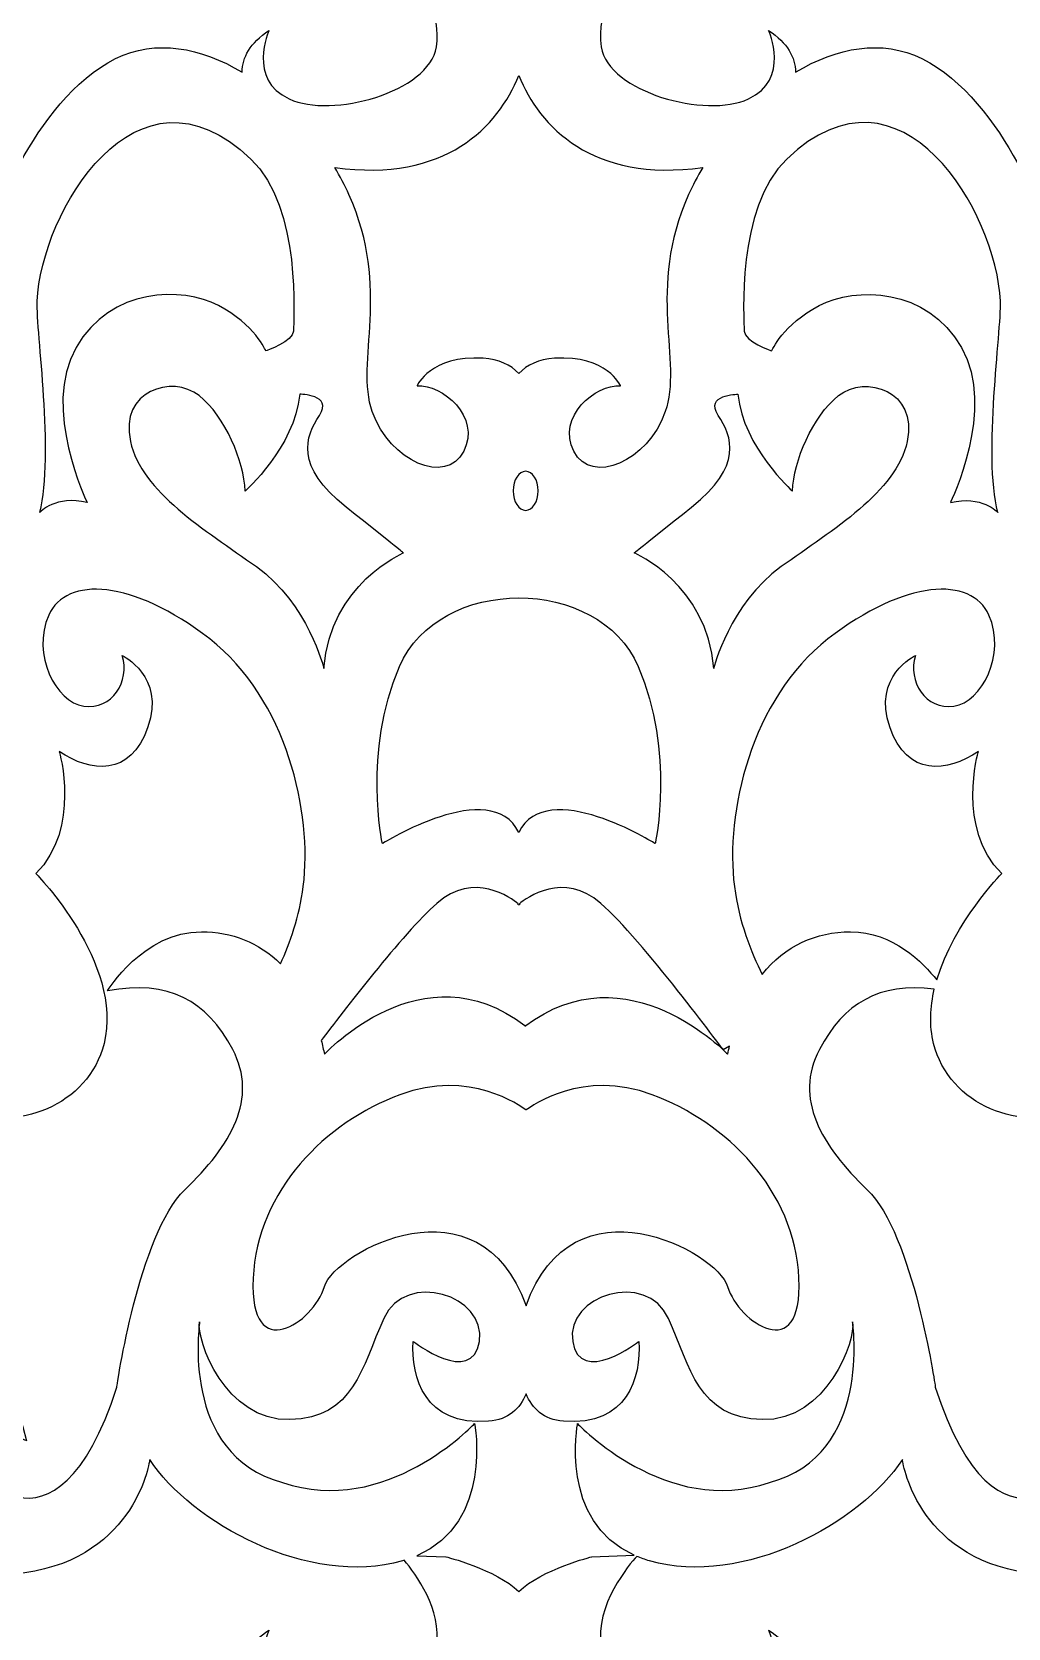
# Model space of a CAD drawing. Header units: centimetres. Extents: x 22.81 to 27, y 0.08 to 9.
# Drawn here: x 24.479 to 25.465, y 4.598 to 6.21 of the extents above; entities that cross this region are included whole.
import ezdxf

# ---------------------------------------------------------------- set-up
doc = ezdxf.new("R2010")
doc.units = ezdxf.units.CM
doc.header["$MEASUREMENT"] = 0
doc.layers.add('layer 1', color=7, linetype='Continuous')

msp = doc.modelspace()

# ---------------------------------------------------------------- linework, layer by layer
at = {"layer": 'layer 1', "color": 250}
for points, knots in [([(26.99976, 0.08294), (26.99976, 0.08294), (22.81369, 0.08294), (22.81369, 0.08294), (22.81369, 0.08294), (22.81369, 0.08294), (22.81369, 9.00077), (22.81369, 9.00077), (22.81369, 9.00077), (22.81369, 9.00077), (26.99976, 9.00077), (26.99976, 9.00077), (26.99976, 9.00077), (26.99976, 9.00077), (26.99976, 0.08294), (26.99976, 0.08294)], [0, 0, 0, 0, 0.2, 0.2, 0.2, 0.2, 0.4, 0.4, 0.4, 0.4, 0.6, 0.6, 0.6, 0.6, 1, 1, 1, 1]), ([(24.85921, 6.27659), (24.87183, 6.26028), (24.89255, 6.22772), (24.8873, 6.19515), (24.8873, 6.19515), (24.87986, 6.14905), (24.78136, 6.1227), (24.7386, 6.14246), (24.7386, 6.14246), (24.69584, 6.16222), (24.71815, 6.21162), (24.71815, 6.21162), (24.71815, 6.21162), (24.69883, 6.19908), (24.69134, 6.18445), (24.69092, 6.16956), (24.69092, 6.16956), (24.64944, 6.19452), (24.60367, 6.20322), (24.56329, 6.18324), (24.56329, 6.18324), (24.47885, 6.1415), (24.4337, 6.00408), (24.4337, 6.00408), (24.4337, 6.00408), (24.42904, 6.03028), (24.38118, 6.0663), (24.34003, 6.08011), (24.34003, 6.08011), (24.31657, 6.09726), (24.27452, 6.12452), (24.22928, 6.13752), (24.22928, 6.13752), (24.226, 6.13845), (24.22272, 6.13935), (24.21937, 6.1402), (24.21937, 6.1402), (24.20602, 6.16511), (24.18547, 6.20438), (24.18188, 6.24082), (24.18188, 6.24082), (24.17711, 6.28894), (24.21587, 6.33317), (24.27853, 6.30815), (24.27853, 6.30815), (24.34119, 6.28315), (24.31912, 6.20031), (24.31912, 6.20031), (24.31912, 6.20031), (24.31912, 6.20031), (24.3685, 6.2179), (24.38096, 6.2529), (24.38096, 6.2529), (24.38464, 6.26323), (24.38652, 6.27669), (24.38481, 6.29125), (24.38481, 6.29125), (24.40507, 6.2699), (24.43453, 6.25706), (24.47151, 6.26243), (24.47151, 6.26243), (24.58489, 6.2789), (24.59773, 6.37698), (24.59773, 6.37698), (24.59773, 6.37698), (24.63947, 6.31298), (24.75824, 6.2476), (24.85292, 6.2746), (24.85292, 6.2746), (24.85509, 6.27522), (24.85717, 6.27589), (24.85921, 6.27659)], [0, 0, 0, 0, 0.0526316, 0.0526316, 0.0526316, 0.0526316, 0.1052632, 0.1052632, 0.1052632, 0.1052632, 0.1578947, 0.1578947, 0.1578947, 0.1578947, 0.2105263, 0.2105263, 0.2105263, 0.2105263, 0.2631579, 0.2631579, 0.2631579, 0.2631579, 0.3157895, 0.3157895, 0.3157895, 0.3157895, 0.3684211, 0.3684211, 0.3684211, 0.3684211, 0.4210526, 0.4210526, 0.4210526, 0.4210526, 0.4736842, 0.4736842, 0.4736842, 0.4736842, 0.5263158, 0.5263158, 0.5263158, 0.5263158, 0.5789474, 0.5789474, 0.5789474, 0.5789474, 0.6315789, 0.6315789, 0.6315789, 0.6315789, 0.6842105, 0.6842105, 0.6842105, 0.6842105, 0.7368421, 0.7368421, 0.7368421, 0.7368421, 0.7894737, 0.7894737, 0.7894737, 0.7894737, 0.8421053, 0.8421053, 0.8421053, 0.8421053, 0.8947368, 0.8947368, 0.8947368, 0.8947368, 1, 1, 1, 1]), ([(25.55543, 6.27811), (25.55566, 6.26866), (25.55736, 6.26004), (25.5599, 6.2529), (25.5599, 6.2529), (25.57237, 6.2179), (25.62174, 6.20031), (25.62174, 6.20031), (25.62174, 6.20031), (25.62174, 6.20031), (25.59968, 6.28315), (25.66234, 6.30815), (25.66234, 6.30815), (25.72498, 6.33317), (25.76375, 6.28894), (25.75898, 6.24082), (25.75898, 6.24082), (25.75538, 6.20438), (25.73486, 6.16511), (25.72149, 6.1402), (25.72149, 6.1402), (25.71815, 6.13935), (25.71485, 6.13845), (25.71159, 6.13752), (25.71159, 6.13752), (25.66633, 6.12452), (25.62431, 6.09726), (25.60084, 6.08011), (25.60084, 6.08011), (25.55968, 6.0663), (25.51184, 6.03028), (25.50717, 6.00408), (25.50717, 6.00408), (25.50717, 6.00408), (25.46201, 6.1415), (25.37757, 6.18324), (25.37757, 6.18324), (25.33719, 6.20322), (25.29143, 6.19452), (25.24993, 6.16956), (25.24993, 6.16956), (25.24951, 6.18445), (25.24203, 6.19908), (25.22271, 6.21162), (25.22271, 6.21162), (25.22271, 6.21162), (25.24502, 6.16222), (25.20227, 6.14246), (25.20227, 6.14246), (25.15952, 6.1227), (25.06098, 6.14905), (25.05355, 6.19515), (25.05355, 6.19515), (25.04777, 6.23103), (25.07351, 6.26691), (25.08521, 6.28105), (25.08521, 6.28105), (25.09051, 6.27857), (25.09628, 6.27639), (25.10257, 6.2746), (25.10257, 6.2746), (25.19726, 6.2476), (25.31602, 6.31298), (25.35775, 6.37698), (25.35775, 6.37698), (25.35775, 6.37698), (25.3706, 6.2789), (25.48398, 6.26243), (25.48398, 6.26243), (25.51254, 6.25828), (25.5366, 6.265), (25.55543, 6.27811)], [0, 0, 0, 0, 0.0526316, 0.0526316, 0.0526316, 0.0526316, 0.1052632, 0.1052632, 0.1052632, 0.1052632, 0.1578947, 0.1578947, 0.1578947, 0.1578947, 0.2105263, 0.2105263, 0.2105263, 0.2105263, 0.2631579, 0.2631579, 0.2631579, 0.2631579, 0.3157895, 0.3157895, 0.3157895, 0.3157895, 0.3684211, 0.3684211, 0.3684211, 0.3684211, 0.4210526, 0.4210526, 0.4210526, 0.4210526, 0.4736842, 0.4736842, 0.4736842, 0.4736842, 0.5263158, 0.5263158, 0.5263158, 0.5263158, 0.5789474, 0.5789474, 0.5789474, 0.5789474, 0.6315789, 0.6315789, 0.6315789, 0.6315789, 0.6842105, 0.6842105, 0.6842105, 0.6842105, 0.7368421, 0.7368421, 0.7368421, 0.7368421, 0.7894737, 0.7894737, 0.7894737, 0.7894737, 0.8421053, 0.8421053, 0.8421053, 0.8421053, 0.8947368, 0.8947368, 0.8947368, 0.8947368, 1, 1, 1, 1]), ([(24.74281, 5.90796), (24.74282, 5.91819), (24.75155, 6.03237), (24.69994, 6.08173), (24.69994, 6.08173), (24.58393, 6.19264), (24.4877, 6.02692), (24.48413, 5.93831), (24.48413, 5.93831), (24.48287, 5.90701), (24.50179, 5.78404), (24.48665, 5.7248), (24.48665, 5.7248), (24.48665, 5.7248), (24.50305, 5.74269), (24.53461, 5.73486), (24.53461, 5.73486), (24.53461, 5.73486), (24.48792, 5.82987), (24.52326, 5.89136), (24.52326, 5.89136), (24.55858, 5.95284), (24.63051, 5.95284), (24.66711, 5.93384), (24.66711, 5.93384), (24.70371, 5.91484), (24.71507, 5.888), (24.71507, 5.888), (24.71507, 5.888), (24.71507, 5.888), (24.74278, 5.89773), (24.74281, 5.90796)], [0, 0, 0, 0, 0.1111111, 0.1111111, 0.1111111, 0.1111111, 0.2222222, 0.2222222, 0.2222222, 0.2222222, 0.3333333, 0.3333333, 0.3333333, 0.3333333, 0.4444444, 0.4444444, 0.4444444, 0.4444444, 0.5555556, 0.5555556, 0.5555556, 0.5555556, 0.6666667, 0.6666667, 0.6666667, 0.6666667, 0.7777778, 0.7777778, 0.7777778, 0.7777778, 1, 1, 1, 1]), ([(25.19806, 5.90796), (25.19804, 5.91819), (25.18931, 6.03237), (25.24093, 6.08173), (25.24093, 6.08173), (25.35693, 6.19264), (25.45316, 6.02692), (25.45674, 5.93831), (25.45674, 5.93831), (25.45797, 5.90701), (25.43906, 5.78404), (25.4542, 5.7248), (25.4542, 5.7248), (25.4542, 5.7248), (25.4378, 5.74269), (25.40624, 5.73486), (25.40624, 5.73486), (25.40624, 5.73486), (25.45295, 5.82987), (25.41761, 5.89136), (25.41761, 5.89136), (25.38227, 5.95284), (25.31035, 5.95284), (25.27376, 5.93384), (25.27376, 5.93384), (25.23714, 5.91484), (25.2258, 5.888), (25.2258, 5.888), (25.2258, 5.888), (25.2258, 5.888), (25.19808, 5.89773), (25.19806, 5.90796)], [0, 0, 0, 0, 0.1111111, 0.1111111, 0.1111111, 0.1111111, 0.2222222, 0.2222222, 0.2222222, 0.2222222, 0.3333333, 0.3333333, 0.3333333, 0.3333333, 0.4444444, 0.4444444, 0.4444444, 0.4444444, 0.5555556, 0.5555556, 0.5555556, 0.5555556, 0.6666667, 0.6666667, 0.6666667, 0.6666667, 0.7777778, 0.7777778, 0.7777778, 0.7777778, 1, 1, 1, 1]), ([(24.97043, 6.16623), (24.94949, 6.11466), (24.89694, 6.05791), (24.78459, 6.07324), (24.78459, 6.07324), (24.78991, 6.06429), (24.79471, 6.05513), (24.7989, 6.04583), (24.7989, 6.04583), (24.84211, 5.95017), (24.8048, 5.87711), (24.82247, 5.82666), (24.82247, 5.82666), (24.84016, 5.77623), (24.8971, 5.75188), (24.91475, 5.78666), (24.91475, 5.78666), (24.93243, 5.82146), (24.89317, 5.8545), (24.86764, 5.85276), (24.86764, 5.85276), (24.86764, 5.85276), (24.88138, 5.88407), (24.93439, 5.88058), (24.93439, 5.88058), (24.9505, 5.87953), (24.96224, 5.87382), (24.97044, 5.8653), (24.97044, 5.8653), (24.97861, 5.87382), (24.99037, 5.87953), (25.00646, 5.88058), (25.00646, 5.88058), (25.05948, 5.88407), (25.07322, 5.85276), (25.07322, 5.85276), (25.07322, 5.85276), (25.04769, 5.8545), (25.00843, 5.82146), (25.0261, 5.78666), (25.0261, 5.78666), (25.04376, 5.75188), (25.10073, 5.77623), (25.11838, 5.82666), (25.11838, 5.82666), (25.13607, 5.87711), (25.09874, 5.95017), (25.14194, 6.04583), (25.14194, 6.04583), (25.14614, 6.05513), (25.15095, 6.06429), (25.15628, 6.07324), (25.15628, 6.07324), (25.04392, 6.05791), (24.99136, 6.11466), (24.97043, 6.16623)], [0, 0, 0, 0, 0.0666667, 0.0666667, 0.0666667, 0.0666667, 0.1333333, 0.1333333, 0.1333333, 0.1333333, 0.2, 0.2, 0.2, 0.2, 0.2666667, 0.2666667, 0.2666667, 0.2666667, 0.3333333, 0.3333333, 0.3333333, 0.3333333, 0.4, 0.4, 0.4, 0.4, 0.4666667, 0.4666667, 0.4666667, 0.4666667, 0.5333333, 0.5333333, 0.5333333, 0.5333333, 0.6, 0.6, 0.6, 0.6, 0.6666667, 0.6666667, 0.6666667, 0.6666667, 0.7333333, 0.7333333, 0.7333333, 0.7333333, 0.8, 0.8, 0.8, 0.8, 0.8666667, 0.8666667, 0.8666667, 0.8666667, 1, 1, 1, 1]), ([(24.85382, 5.68398), (24.85382, 5.68398), (24.77999, 5.65271), (24.77358, 5.56741), (24.77358, 5.56741), (24.77358, 5.56741), (24.75774, 5.63255), (24.70544, 5.67013), (24.70544, 5.67013), (24.65313, 5.70769), (24.5895, 5.74527), (24.5782, 5.79661), (24.5782, 5.79661), (24.56689, 5.84796), (24.62062, 5.86425), (24.64748, 5.84294), (24.64748, 5.84294), (24.67434, 5.82167), (24.69272, 5.77658), (24.69414, 5.74653), (24.69414, 5.74653), (24.69414, 5.74653), (24.74362, 5.79035), (24.74928, 5.84421), (24.74928, 5.84421), (24.74928, 5.84421), (24.78321, 5.84421), (24.76906, 5.82292), (24.76906, 5.82292), (24.75493, 5.80162), (24.74362, 5.77157), (24.79592, 5.73024), (24.79592, 5.73024), (24.84823, 5.68891), (24.85382, 5.68398), (24.85382, 5.68398)], [0, 0, 0, 0, 0.1, 0.1, 0.1, 0.1, 0.2, 0.2, 0.2, 0.2, 0.3, 0.3, 0.3, 0.3, 0.4, 0.4, 0.4, 0.4, 0.5, 0.5, 0.5, 0.5, 0.6, 0.6, 0.6, 0.6, 0.7, 0.7, 0.7, 0.7, 0.8, 0.8, 0.8, 0.8, 1, 1, 1, 1]), ([(25.08704, 5.68398), (25.08704, 5.68398), (25.16086, 5.65271), (25.16728, 5.56741), (25.16728, 5.56741), (25.16728, 5.56741), (25.1831, 5.63255), (25.23541, 5.67013), (25.23541, 5.67013), (25.28773, 5.70769), (25.35134, 5.74527), (25.36265, 5.79661), (25.36265, 5.79661), (25.37396, 5.84796), (25.32024, 5.86425), (25.29339, 5.84294), (25.29339, 5.84294), (25.26652, 5.82167), (25.24815, 5.77658), (25.24673, 5.74653), (25.24673, 5.74653), (25.24673, 5.74653), (25.19724, 5.79035), (25.19158, 5.84421), (25.19158, 5.84421), (25.19158, 5.84421), (25.15765, 5.84421), (25.1718, 5.82292), (25.1718, 5.82292), (25.18593, 5.80162), (25.19724, 5.77157), (25.14492, 5.73024), (25.14492, 5.73024), (25.09263, 5.68891), (25.08704, 5.68398), (25.08704, 5.68398)], [0, 0, 0, 0, 0.1, 0.1, 0.1, 0.1, 0.2, 0.2, 0.2, 0.2, 0.3, 0.3, 0.3, 0.3, 0.4, 0.4, 0.4, 0.4, 0.5, 0.5, 0.5, 0.5, 0.6, 0.6, 0.6, 0.6, 0.7, 0.7, 0.7, 0.7, 0.8, 0.8, 0.8, 0.8, 1, 1, 1, 1]), ([(24.97734, 5.72699), (24.97039, 5.72699), (24.96472, 5.73586), (24.96472, 5.74673), (24.96472, 5.74673), (24.96472, 5.75759), (24.97039, 5.76644), (24.97734, 5.76644), (24.97734, 5.76644), (24.98429, 5.76644), (24.98995, 5.75759), (24.98995, 5.74673), (24.98995, 5.74673), (24.98995, 5.73586), (24.98429, 5.72699), (24.97734, 5.72699)], [0, 0, 0, 0, 0.2, 0.2, 0.2, 0.2, 0.4, 0.4, 0.4, 0.4, 0.6, 0.6, 0.6, 0.6, 1, 1, 1, 1]), ([(24.35744, 4.73224), (24.3422, 4.74794), (24.31968, 4.76179), (24.28742, 4.77091), (24.28742, 4.77091), (24.23708, 4.78514), (24.18951, 4.77101), (24.15451, 4.74441), (24.15451, 4.74441), (24.17125, 4.75984), (24.18706, 4.7788), (24.20129, 4.80162), (24.20129, 4.80162), (24.22976, 4.84727), (24.23466, 4.88925), (24.23095, 4.92584), (24.23095, 4.92584), (24.24817, 4.92191), (24.27308, 4.91581), (24.28651, 4.91053), (24.28651, 4.91053), (24.30668, 4.90257), (24.26077, 4.9614), (24.21631, 4.9918), (24.21631, 4.9918), (24.20938, 5.01491), (24.20337, 5.03378), (24.20614, 5.04749), (24.20614, 5.04749), (24.21468, 5.08955), (24.28285, 5.13268), (24.33399, 5.10464), (24.33399, 5.10464), (24.38511, 5.0766), (24.36077, 5.01729), (24.30598, 5.0216), (24.30598, 5.0216), (24.2512, 5.02593), (24.23904, 5.0421), (24.23904, 5.0421), (24.23904, 5.0421), (24.29989, 4.90514), (24.42894, 5.00111), (24.42894, 5.05612), (24.42894, 5.05612), (24.42894, 5.0792), (24.42236, 5.10364), (24.40831, 5.12469), (24.40831, 5.12469), (24.46114, 5.09599), (24.53639, 5.12655), (24.55155, 5.18846), (24.55155, 5.18846), (24.57149, 5.27), (24.48278, 5.36016), (24.48278, 5.36016), (24.48278, 5.36016), (24.52873, 5.40608), (24.50634, 5.48332), (24.50634, 5.48332), (24.50634, 5.48332), (24.53815, 5.46245), (24.5782, 5.45723), (24.59587, 5.50836), (24.59587, 5.50836), (24.61355, 5.55951), (24.56996, 5.58038), (24.56996, 5.58038), (24.56996, 5.58038), (24.5782, 5.55428), (24.55936, 5.52506), (24.53109, 5.52923), (24.53109, 5.52923), (24.5028, 5.5334), (24.47807, 5.58142), (24.49574, 5.62109), (24.49574, 5.62109), (24.51341, 5.66072), (24.58057, 5.6576), (24.65833, 5.59707), (24.65833, 5.59707), (24.73608, 5.53654), (24.76234, 5.42097), (24.75271, 5.34706), (24.75271, 5.34706), (24.74877, 5.31671), (24.73942, 5.28997), (24.72975, 5.26897), (24.72975, 5.26897), (24.7079, 5.29082), (24.68044, 5.30139), (24.64998, 5.30139), (24.64998, 5.30139), (24.59108, 5.30139), (24.55515, 5.24174), (24.55515, 5.24174), (24.55515, 5.24174), (24.61649, 5.25328), (24.65552, 5.23185), (24.68155, 5.18247), (24.68155, 5.18247), (24.70757, 5.13307), (24.67969, 5.08531), (24.63322, 5.04085), (24.63322, 5.04085), (24.58675, 4.99639), (24.56445, 4.84161), (24.56445, 4.84161), (24.56445, 4.84161), (24.50311, 4.64896), (24.40831, 4.75765), (24.42132, 4.78234), (24.42132, 4.78234), (24.43434, 4.80703), (24.47335, 4.78728), (24.47335, 4.78728), (24.47335, 4.78728), (24.45664, 4.8696), (24.39157, 4.83833), (24.39157, 4.83833), (24.39157, 4.83833), (24.35631, 4.81699), (24.34655, 4.77238), (24.35744, 4.73224)], [0, 0, 0, 0, 0.03125, 0.03125, 0.03125, 0.03125, 0.0625, 0.0625, 0.0625, 0.0625, 0.09375, 0.09375, 0.09375, 0.09375, 0.125, 0.125, 0.125, 0.125, 0.15625, 0.15625, 0.15625, 0.15625, 0.1875, 0.1875, 0.1875, 0.1875, 0.21875, 0.21875, 0.21875, 0.21875, 0.25, 0.25, 0.25, 0.25, 0.28125, 0.28125, 0.28125, 0.28125, 0.3125, 0.3125, 0.3125, 0.3125, 0.34375, 0.34375, 0.34375, 0.34375, 0.375, 0.375, 0.375, 0.375, 0.40625, 0.40625, 0.40625, 0.40625, 0.4375, 0.4375, 0.4375, 0.4375, 0.46875, 0.46875, 0.46875, 0.46875, 0.5, 0.5, 0.5, 0.5, 0.53125, 0.53125, 0.53125, 0.53125, 0.5625, 0.5625, 0.5625, 0.5625, 0.59375, 0.59375, 0.59375, 0.59375, 0.625, 0.625, 0.625, 0.625, 0.65625, 0.65625, 0.65625, 0.65625, 0.6875, 0.6875, 0.6875, 0.6875, 0.71875, 0.71875, 0.71875, 0.71875, 0.75, 0.75, 0.75, 0.75, 0.78125, 0.78125, 0.78125, 0.78125, 0.8125, 0.8125, 0.8125, 0.8125, 0.84375, 0.84375, 0.84375, 0.84375, 0.875, 0.875, 0.875, 0.875, 0.90625, 0.90625, 0.90625, 0.90625, 0.9375, 0.9375, 0.9375, 0.9375, 1, 1, 1, 1]), ([(24.84996, 5.56924), (24.81266, 5.48226), (24.83269, 5.39043), (24.83269, 5.39043), (24.83269, 5.39043), (24.83269, 5.39043), (24.94228, 5.45919), (24.97044, 5.4016), (24.97044, 5.4016), (24.99859, 5.45919), (25.10818, 5.39043), (25.10818, 5.39043), (25.10818, 5.39043), (25.10818, 5.39043), (25.1282, 5.48226), (25.0909, 5.56924), (25.0909, 5.56924), (25.05118, 5.66185), (24.88953, 5.66148), (24.84996, 5.56924)], [0, 0, 0, 0, 0.1666667, 0.1666667, 0.1666667, 0.1666667, 0.3333333, 0.3333333, 0.3333333, 0.3333333, 0.5, 0.5, 0.5, 0.5, 0.6666667, 0.6666667, 0.6666667, 0.6666667, 1, 1, 1, 1]), ([(25.39252, 5.25271), (25.37894, 5.26992), (25.3483, 5.30139), (25.30552, 5.30139), (25.30552, 5.30139), (25.27045, 5.30139), (25.23939, 5.28739), (25.21628, 5.25832), (25.21628, 5.25832), (25.20495, 5.28056), (25.1928, 5.31131), (25.18815, 5.34706), (25.18815, 5.34706), (25.17851, 5.42097), (25.20478, 5.53654), (25.28255, 5.59707), (25.28255, 5.59707), (25.3603, 5.6576), (25.42746, 5.66072), (25.44514, 5.62109), (25.44514, 5.62109), (25.4628, 5.58142), (25.43806, 5.5334), (25.40978, 5.52923), (25.40978, 5.52923), (25.3815, 5.52506), (25.36265, 5.55428), (25.3709, 5.58038), (25.3709, 5.58038), (25.3709, 5.58038), (25.32731, 5.55951), (25.345, 5.50836), (25.345, 5.50836), (25.36265, 5.45723), (25.40271, 5.46245), (25.43451, 5.48332), (25.43451, 5.48332), (25.43451, 5.48332), (25.41214, 5.40608), (25.45809, 5.36016), (25.45809, 5.36016), (25.45809, 5.36016), (25.40985, 5.31113), (25.39252, 5.25271)], [0, 0, 0, 0, 0.0833333, 0.0833333, 0.0833333, 0.0833333, 0.1666667, 0.1666667, 0.1666667, 0.1666667, 0.25, 0.25, 0.25, 0.25, 0.3333333, 0.3333333, 0.3333333, 0.3333333, 0.4166667, 0.4166667, 0.4166667, 0.4166667, 0.5, 0.5, 0.5, 0.5, 0.5833333, 0.5833333, 0.5833333, 0.5833333, 0.6666667, 0.6666667, 0.6666667, 0.6666667, 0.75, 0.75, 0.75, 0.75, 0.8333333, 0.8333333, 0.8333333, 0.8333333, 1, 1, 1, 1]), ([(25.18321, 5.18598), (25.18253, 5.18326), (25.18192, 5.1805), (25.18134, 5.17768), (25.18134, 5.17768), (25.18134, 5.17768), (25.07979, 5.28493), (24.97663, 5.20595), (24.97663, 5.20595), (24.97663, 5.20595), (24.97662, 5.20656), (24.97662, 5.20656), (24.97662, 5.20656), (24.87335, 5.286), (24.77416, 5.17768), (24.77416, 5.17768), (24.77416, 5.17768), (24.77317, 5.18242), (24.77209, 5.18699), (24.77091, 5.19144), (24.77091, 5.19144), (24.79153, 5.2189), (24.85313, 5.29952), (24.88752, 5.32999), (24.88752, 5.32999), (24.92525, 5.36341), (24.96299, 5.33523), (24.96986, 5.32953), (24.96986, 5.32953), (24.96986, 5.32953), (24.96989, 5.32856), (24.96989, 5.32856), (24.96989, 5.32856), (24.96989, 5.32856), (24.97008, 5.32875), (24.97044, 5.32905), (24.97044, 5.32905), (24.97079, 5.32875), (24.97098, 5.32856), (24.97098, 5.32856), (24.97098, 5.32856), (24.97098, 5.32856), (24.97099, 5.32953), (24.97099, 5.32953), (24.97099, 5.32953), (24.97787, 5.33522), (25.0156, 5.36342), (25.05335, 5.32999), (25.05335, 5.32999), (25.09506, 5.29302), (25.17691, 5.18214), (25.17691, 5.18214), (25.17691, 5.18214), (25.17691, 5.18214), (25.18321, 5.18598), (25.18321, 5.18598)], [0, 0, 0, 0, 0.0666667, 0.0666667, 0.0666667, 0.0666667, 0.1333333, 0.1333333, 0.1333333, 0.1333333, 0.2, 0.2, 0.2, 0.2, 0.2666667, 0.2666667, 0.2666667, 0.2666667, 0.3333333, 0.3333333, 0.3333333, 0.3333333, 0.4, 0.4, 0.4, 0.4, 0.4666667, 0.4666667, 0.4666667, 0.4666667, 0.5333333, 0.5333333, 0.5333333, 0.5333333, 0.6, 0.6, 0.6, 0.6, 0.6666667, 0.6666667, 0.6666667, 0.6666667, 0.7333333, 0.7333333, 0.7333333, 0.7333333, 0.8, 0.8, 0.8, 0.8, 0.8666667, 0.8666667, 0.8666667, 0.8666667, 1, 1, 1, 1]), ([(25.78634, 4.74442), (25.75133, 4.77101), (25.70377, 4.78513), (25.65344, 4.77091), (25.65344, 4.77091), (25.63192, 4.76483), (25.61473, 4.75664), (25.60115, 4.7472), (25.60115, 4.7472), (25.60618, 4.783), (25.59484, 4.81961), (25.56391, 4.83833), (25.56391, 4.83833), (25.56391, 4.83833), (25.49887, 4.8696), (25.48213, 4.78728), (25.48213, 4.78728), (25.48213, 4.78728), (25.52116, 4.80703), (25.53417, 4.78234), (25.53417, 4.78234), (25.54719, 4.75765), (25.45239, 4.64896), (25.39105, 4.84161), (25.39105, 4.84161), (25.39105, 4.84161), (25.36874, 4.99639), (25.32228, 5.04085), (25.32228, 5.04085), (25.27579, 5.08531), (25.24792, 5.13307), (25.27394, 5.18247), (25.27394, 5.18247), (25.29847, 5.22905), (25.33458, 5.25072), (25.39004, 5.24339), (25.39004, 5.24339), (25.38583, 5.22538), (25.38486, 5.2067), (25.38933, 5.18846), (25.38933, 5.18846), (25.40446, 5.12655), (25.47973, 5.09599), (25.53254, 5.12469), (25.53254, 5.12469), (25.51851, 5.10364), (25.51193, 5.0792), (25.51193, 5.05612), (25.51193, 5.05612), (25.51193, 5.00111), (25.64097, 4.90514), (25.70184, 5.0421), (25.70184, 5.0421), (25.70184, 5.0421), (25.68966, 5.02593), (25.63489, 5.0216), (25.63489, 5.0216), (25.58009, 5.01729), (25.55574, 5.0766), (25.60688, 5.10464), (25.60688, 5.10464), (25.65802, 5.13268), (25.72619, 5.08955), (25.73471, 5.04749), (25.73471, 5.04749), (25.73748, 5.03378), (25.73148, 5.01491), (25.72455, 4.9918), (25.72455, 4.9918), (25.6801, 4.9614), (25.63418, 4.90257), (25.65435, 4.91053), (25.65435, 4.91053), (25.66778, 4.91581), (25.69269, 4.92191), (25.70991, 4.92584), (25.70991, 4.92584), (25.70622, 4.88925), (25.71111, 4.84727), (25.73957, 4.80162), (25.73957, 4.80162), (25.7538, 4.7788), (25.7696, 4.75986), (25.78634, 4.74442)], [0, 0, 0, 0, 0.0454545, 0.0454545, 0.0454545, 0.0454545, 0.0909091, 0.0909091, 0.0909091, 0.0909091, 0.1363636, 0.1363636, 0.1363636, 0.1363636, 0.1818182, 0.1818182, 0.1818182, 0.1818182, 0.2272727, 0.2272727, 0.2272727, 0.2272727, 0.2727273, 0.2727273, 0.2727273, 0.2727273, 0.3181818, 0.3181818, 0.3181818, 0.3181818, 0.3636364, 0.3636364, 0.3636364, 0.3636364, 0.4090909, 0.4090909, 0.4090909, 0.4090909, 0.4545455, 0.4545455, 0.4545455, 0.4545455, 0.5, 0.5, 0.5, 0.5, 0.5454545, 0.5454545, 0.5454545, 0.5454545, 0.5909091, 0.5909091, 0.5909091, 0.5909091, 0.6363636, 0.6363636, 0.6363636, 0.6363636, 0.6818182, 0.6818182, 0.6818182, 0.6818182, 0.7272727, 0.7272727, 0.7272727, 0.7272727, 0.7727273, 0.7727273, 0.7727273, 0.7727273, 0.8181818, 0.8181818, 0.8181818, 0.8181818, 0.8636364, 0.8636364, 0.8636364, 0.8636364, 0.9090909, 0.9090909, 0.9090909, 0.9090909, 1, 1, 1, 1]), ([(24.9775, 5.12147), (24.9775, 5.12147), (24.97798, 5.12146), (24.97798, 5.12146), (24.97798, 5.12146), (24.98328, 5.12554), (25.03451, 5.16294), (25.10524, 5.13675), (25.10524, 5.13675), (25.17997, 5.10907), (25.24927, 5.04046), (25.25334, 4.95139), (25.25334, 4.95139), (25.25742, 4.86231), (25.19219, 4.90685), (25.18134, 4.94297), (25.18134, 4.94297), (25.17057, 4.97865), (25.0244, 5.05667), (24.97774, 4.92355), (24.97774, 4.92355), (24.93109, 5.05667), (24.7849, 4.97865), (24.77416, 4.94297), (24.77416, 4.94297), (24.76329, 4.90685), (24.69808, 4.86231), (24.70215, 4.95139), (24.70215, 4.95139), (24.70623, 5.04046), (24.77553, 5.10907), (24.85025, 5.13675), (24.85025, 5.13675), (24.92092, 5.16293), (24.97212, 5.12564), (24.9775, 5.12147)], [0, 0, 0, 0, 0.1, 0.1, 0.1, 0.1, 0.2, 0.2, 0.2, 0.2, 0.3, 0.3, 0.3, 0.3, 0.4, 0.4, 0.4, 0.4, 0.5, 0.5, 0.5, 0.5, 0.6, 0.6, 0.6, 0.6, 0.7, 0.7, 0.7, 0.7, 0.8, 0.8, 0.8, 0.8, 1, 1, 1, 1]), ([(25.08688, 4.67174), (25.08688, 4.67174), (25.04427, 4.67023), (25.04427, 4.67023), (25.04427, 4.67023), (25.04427, 4.67023), (24.99355, 4.65755), (24.97044, 4.63509), (24.97044, 4.63509), (24.9473, 4.65755), (24.8966, 4.67023), (24.8966, 4.67023), (24.8966, 4.67023), (24.8966, 4.67023), (24.8675, 4.67126), (24.8675, 4.67126), (24.8675, 4.67126), (24.94524, 4.70503), (24.92571, 4.80465), (24.92571, 4.80465), (24.92571, 4.80465), (24.92571, 4.80465), (24.83589, 4.70911), (24.73181, 4.74533), (24.73181, 4.74533), (24.62771, 4.77258), (24.64807, 4.90679), (24.64808, 4.90746), (24.64808, 4.90746), (24.64438, 4.88937), (24.67412, 4.80703), (24.73918, 4.80867), (24.73918, 4.80867), (24.80424, 4.81031), (24.81168, 4.86137), (24.83399, 4.91076), (24.83399, 4.91076), (24.85629, 4.96018), (24.93807, 4.93384), (24.93064, 4.88772), (24.93064, 4.88772), (24.9232, 4.84161), (24.86372, 4.88772), (24.86372, 4.88772), (24.86372, 4.88772), (24.86185, 4.85149), (24.87487, 4.80208), (24.93993, 4.80703), (24.93993, 4.80703), (24.9601, 4.80857), (24.97156, 4.8199), (24.97774, 4.8348), (24.97774, 4.8348), (24.98396, 4.8199), (24.99539, 4.80857), (25.01556, 4.80703), (25.01556, 4.80703), (25.08061, 4.80208), (25.09364, 4.85149), (25.09177, 4.88772), (25.09177, 4.88772), (25.09177, 4.88772), (25.03228, 4.84161), (25.02485, 4.88772), (25.02485, 4.88772), (25.01741, 4.93384), (25.0992, 4.96018), (25.12152, 4.91076), (25.12152, 4.91076), (25.14382, 4.86137), (25.15125, 4.81031), (25.21632, 4.80867), (25.21632, 4.80867), (25.28138, 4.80703), (25.31113, 4.88937), (25.3074, 4.90746), (25.3074, 4.90746), (25.30743, 4.90679), (25.32778, 4.77258), (25.2237, 4.74533), (25.2237, 4.74533), (25.11959, 4.70911), (25.02981, 4.80465), (25.02981, 4.80465), (25.02981, 4.80465), (25.02981, 4.80465), (25.01043, 4.70596), (25.08688, 4.67174)], [0, 0, 0, 0, 0.0434783, 0.0434783, 0.0434783, 0.0434783, 0.0869565, 0.0869565, 0.0869565, 0.0869565, 0.1304348, 0.1304348, 0.1304348, 0.1304348, 0.173913, 0.173913, 0.173913, 0.173913, 0.2173913, 0.2173913, 0.2173913, 0.2173913, 0.2608696, 0.2608696, 0.2608696, 0.2608696, 0.3043478, 0.3043478, 0.3043478, 0.3043478, 0.3478261, 0.3478261, 0.3478261, 0.3478261, 0.3913043, 0.3913043, 0.3913043, 0.3913043, 0.4347826, 0.4347826, 0.4347826, 0.4347826, 0.4782609, 0.4782609, 0.4782609, 0.4782609, 0.5217391, 0.5217391, 0.5217391, 0.5217391, 0.5652174, 0.5652174, 0.5652174, 0.5652174, 0.6086957, 0.6086957, 0.6086957, 0.6086957, 0.6521739, 0.6521739, 0.6521739, 0.6521739, 0.6956522, 0.6956522, 0.6956522, 0.6956522, 0.7391304, 0.7391304, 0.7391304, 0.7391304, 0.7826087, 0.7826087, 0.7826087, 0.7826087, 0.826087, 0.826087, 0.826087, 0.826087, 0.8695652, 0.8695652, 0.8695652, 0.8695652, 0.9130435, 0.9130435, 0.9130435, 0.9130435, 1, 1, 1, 1]), ([(24.85478, 4.66662), (24.866, 4.65327), (24.89324, 4.61648), (24.8873, 4.57967), (24.8873, 4.57967), (24.87986, 4.53356), (24.78136, 4.50722), (24.7386, 4.52697), (24.7386, 4.52697), (24.69584, 4.54674), (24.71815, 4.59614), (24.71815, 4.59614), (24.71815, 4.59614), (24.69883, 4.5836), (24.69134, 4.56897), (24.69092, 4.55408), (24.69092, 4.55408), (24.64944, 4.57904), (24.60367, 4.58774), (24.56329, 4.56776), (24.56329, 4.56776), (24.47885, 4.52602), (24.4337, 4.3886), (24.4337, 4.3886), (24.4337, 4.3886), (24.42904, 4.4148), (24.38118, 4.45082), (24.34003, 4.46463), (24.34003, 4.46463), (24.31657, 4.48178), (24.27452, 4.50904), (24.22928, 4.52204), (24.22928, 4.52204), (24.226, 4.52297), (24.22272, 4.52386), (24.21937, 4.52472), (24.21937, 4.52472), (24.20602, 4.54963), (24.18547, 4.5889), (24.18188, 4.62534), (24.18188, 4.62534), (24.17711, 4.67346), (24.21587, 4.71769), (24.27853, 4.69267), (24.27853, 4.69267), (24.34119, 4.66767), (24.31912, 4.58483), (24.31912, 4.58483), (24.31912, 4.58483), (24.31912, 4.58483), (24.3685, 4.60242), (24.38096, 4.63741), (24.38096, 4.63741), (24.38535, 4.64972), (24.38716, 4.66647), (24.38342, 4.68421), (24.38342, 4.68421), (24.40372, 4.66197), (24.43367, 4.6484), (24.47151, 4.65389), (24.47151, 4.65389), (24.58489, 4.67036), (24.59773, 4.76844), (24.59773, 4.76844), (24.59773, 4.76844), (24.63947, 4.70444), (24.75824, 4.63905), (24.85292, 4.66606), (24.85292, 4.66606), (24.85355, 4.66624), (24.85416, 4.66643), (24.85478, 4.66662)], [0, 0, 0, 0, 0.0526316, 0.0526316, 0.0526316, 0.0526316, 0.1052632, 0.1052632, 0.1052632, 0.1052632, 0.1578947, 0.1578947, 0.1578947, 0.1578947, 0.2105263, 0.2105263, 0.2105263, 0.2105263, 0.2631579, 0.2631579, 0.2631579, 0.2631579, 0.3157895, 0.3157895, 0.3157895, 0.3157895, 0.3684211, 0.3684211, 0.3684211, 0.3684211, 0.4210526, 0.4210526, 0.4210526, 0.4210526, 0.4736842, 0.4736842, 0.4736842, 0.4736842, 0.5263158, 0.5263158, 0.5263158, 0.5263158, 0.5789474, 0.5789474, 0.5789474, 0.5789474, 0.6315789, 0.6315789, 0.6315789, 0.6315789, 0.6842105, 0.6842105, 0.6842105, 0.6842105, 0.7368421, 0.7368421, 0.7368421, 0.7368421, 0.7894737, 0.7894737, 0.7894737, 0.7894737, 0.8421053, 0.8421053, 0.8421053, 0.8421053, 0.8947368, 0.8947368, 0.8947368, 0.8947368, 1, 1, 1, 1]), ([(25.55553, 4.66964), (25.55491, 4.65745), (25.55674, 4.64628), (25.5599, 4.63741), (25.5599, 4.63741), (25.57237, 4.60242), (25.62174, 4.58483), (25.62174, 4.58483), (25.62174, 4.58483), (25.62174, 4.58483), (25.59968, 4.66767), (25.66234, 4.69267), (25.66234, 4.69267), (25.72498, 4.71769), (25.76375, 4.67346), (25.75898, 4.62534), (25.75898, 4.62534), (25.75538, 4.5889), (25.73486, 4.54963), (25.72149, 4.52472), (25.72149, 4.52472), (25.71815, 4.52386), (25.71485, 4.52297), (25.71159, 4.52204), (25.71159, 4.52204), (25.66633, 4.50904), (25.62431, 4.48178), (25.60084, 4.46463), (25.60084, 4.46463), (25.55968, 4.45082), (25.51184, 4.4148), (25.50717, 4.3886), (25.50717, 4.3886), (25.50717, 4.3886), (25.46201, 4.52602), (25.37757, 4.56776), (25.37757, 4.56776), (25.33719, 4.58774), (25.29143, 4.57904), (25.24993, 4.55408), (25.24993, 4.55408), (25.24951, 4.56897), (25.24203, 4.5836), (25.22271, 4.59614), (25.22271, 4.59614), (25.22271, 4.59614), (25.24502, 4.54674), (25.20227, 4.52697), (25.20227, 4.52697), (25.15952, 4.50722), (25.06098, 4.53356), (25.05355, 4.57967), (25.05355, 4.57967), (25.04685, 4.62126), (25.08251, 4.66285), (25.08954, 4.67058), (25.08954, 4.67058), (25.09362, 4.66889), (25.09796, 4.66738), (25.10257, 4.66606), (25.10257, 4.66606), (25.19726, 4.63905), (25.31602, 4.70444), (25.35775, 4.76844), (25.35775, 4.76844), (25.35775, 4.76844), (25.3706, 4.67036), (25.48398, 4.65389), (25.48398, 4.65389), (25.51259, 4.64973), (25.53669, 4.65649), (25.55553, 4.66964)], [0, 0, 0, 0, 0.0526316, 0.0526316, 0.0526316, 0.0526316, 0.1052632, 0.1052632, 0.1052632, 0.1052632, 0.1578947, 0.1578947, 0.1578947, 0.1578947, 0.2105263, 0.2105263, 0.2105263, 0.2105263, 0.2631579, 0.2631579, 0.2631579, 0.2631579, 0.3157895, 0.3157895, 0.3157895, 0.3157895, 0.3684211, 0.3684211, 0.3684211, 0.3684211, 0.4210526, 0.4210526, 0.4210526, 0.4210526, 0.4736842, 0.4736842, 0.4736842, 0.4736842, 0.5263158, 0.5263158, 0.5263158, 0.5263158, 0.5789474, 0.5789474, 0.5789474, 0.5789474, 0.6315789, 0.6315789, 0.6315789, 0.6315789, 0.6842105, 0.6842105, 0.6842105, 0.6842105, 0.7368421, 0.7368421, 0.7368421, 0.7368421, 0.7894737, 0.7894737, 0.7894737, 0.7894737, 0.8421053, 0.8421053, 0.8421053, 0.8421053, 0.8947368, 0.8947368, 0.8947368, 0.8947368, 1, 1, 1, 1])]:
    msp.add_open_spline(points, degree=3, knots=knots, dxfattribs=at)

doc.saveas('drawing.dxf')
